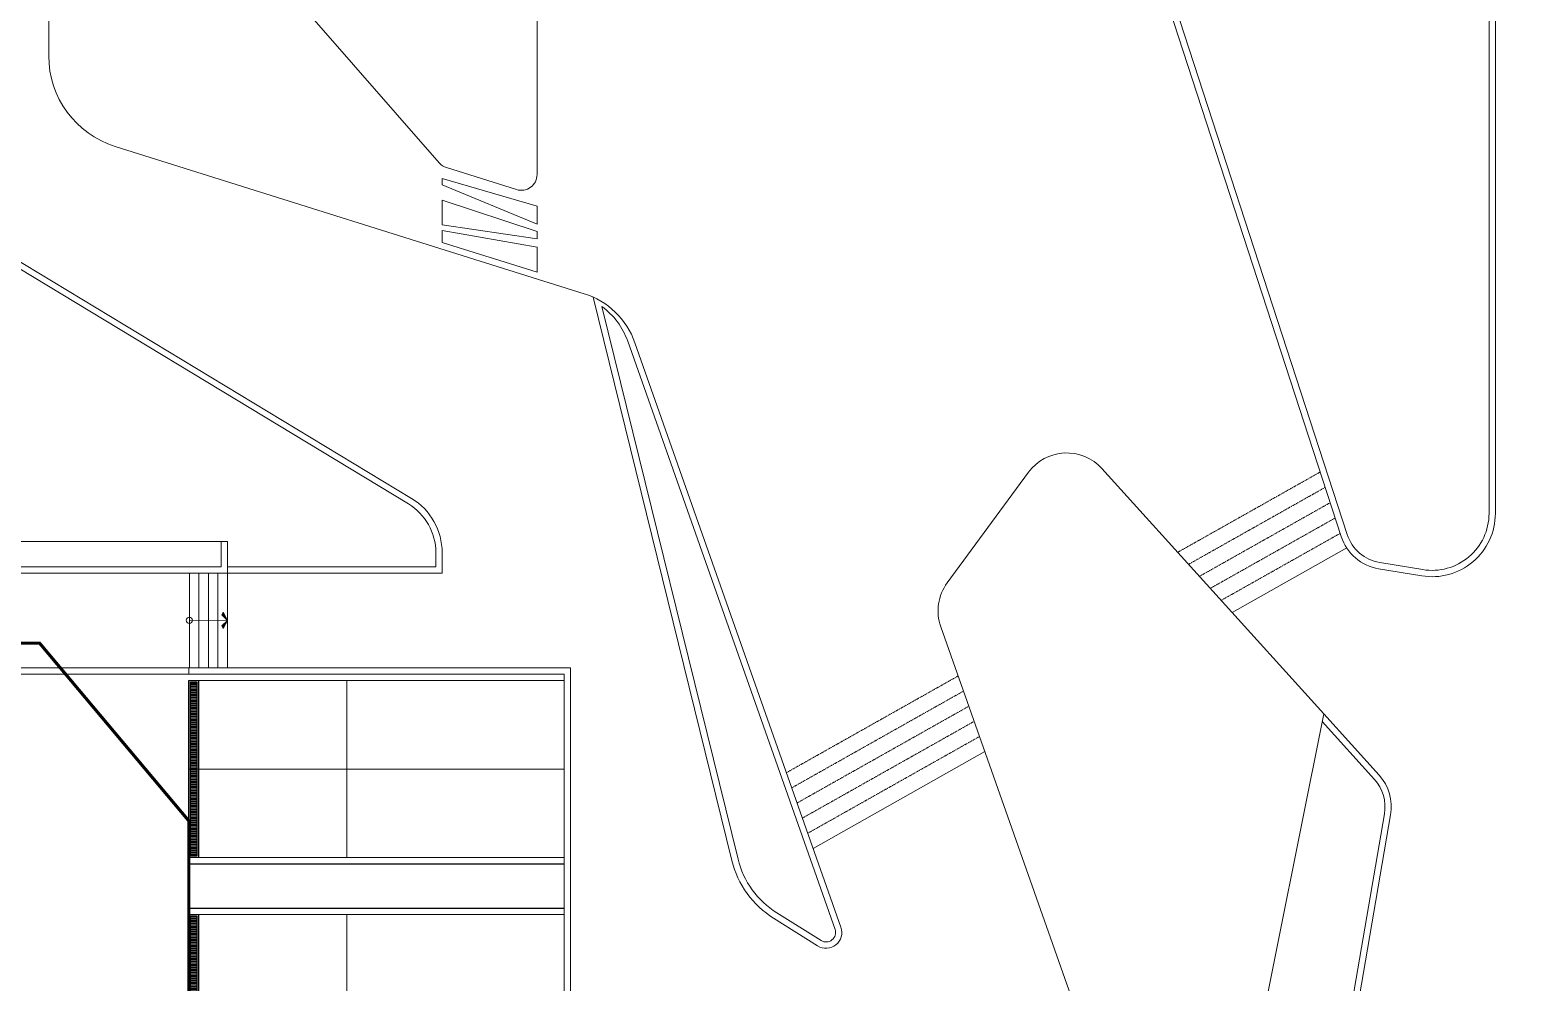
# Model space of a CAD drawing. Header units: millimetres. Extents: x 379264 to 1158416, y -283062 to 356890.
# Drawn here: x 1052620 to 1053559, y -4767 to -4164 of the extents above; entities that cross this region are included whole.
import ezdxf

# ---------------------------------------------------------------- set-up
doc = ezdxf.new("R2010")
doc.units = ezdxf.units.MM
for name, pattern in [('keyplan TANG 1$0$Can Ho Tang 3$0$Unit OTEL Type3c$0$Hidden10.5', [1.5, 1, -0.5]), ('keyplan TANG 1$0$Hidden10.5', [1.5, 1, -0.5]), ('keyplan TANG 1$0$Hidden21', [3, 2, -1]), ('keyplan TANG 1$0$Ranh dat$0$HTT Divide', [18, 10, -2, 1, -2, 1, -2])]:
    doc.linetypes.add(name, pattern=pattern)
for name, color, linetype in [('CHI TIET THANG SAN VUON$0$DnW', 20, 'Continuous'), ('keyplan TANG 1$0$Curtain Line', 250, 'Continuous'), ('keyplan TANG 1$0$Door', 250, 'Continuous'), ('keyplan TANG 1$0$Glass', 250, 'Continuous'), ('keyplan TANG 1$0$Ramp Line', 250, 'Continuous'), ('keyplan TANG 1$0$Stair handrail', 250, 'Continuous'), ('keyplan TANG 1$0$Staircase', 250, 'Continuous'), ('keyplan TANG 1$0$Staircase Break', 250, 'Continuous'), ('keyplan TANG 1$0$Staircase Direction', 250, 'Continuous'), ('keyplan TANG 1$0$Staircase Hidden', 250, 'keyplan TANG 1$0$Hidden21'), ('keyplan TANG 1$0$Trench Hatch', 250, 'Continuous'), ('keyplan TANG 1$0$Trench Line', 250, 'Continuous')]:
    doc.layers.add(name, color=color, linetype=linetype)
for name, color, linetype, lineweight in [('keyplan TANG 1$0$Cau thang', 250, 'Continuous', 15), ('keyplan TANG 1$0$Hatch vat lieu', 250, 'Continuous', 5), ('keyplan TANG 1$0$Net cat Tuong', 250, 'Continuous', 40), ('keyplan TANG 1$0$Net Thay khac', 250, 'Continuous', 15), ('keyplan TANG 1$0$Net thay Tuong', 250, 'Continuous', 20), ('keyplan TANG 1$0$Ramp doc', 250, 'Continuous', 5), ('keyplan TANG 1$0$Ranh dat$0$Ranh dat', 250, 'keyplan TANG 1$0$Ranh dat$0$HTT Divide', 40)]:
    doc.layers.add(name, color=color, linetype=linetype, lineweight=lineweight)

# ---------------------------------------------------------------- blocks, each defined once
blk = doc.blocks.new('*U1373')
at = {"layer": 'keyplan TANG 1$0$Trench Hatch'}
h = blk.add_hatch(dxfattribs=at)
h.set_pattern_fill('LINE10', color=256, scale=50, angle=90, style=0, pattern_type=2)
h.set_pattern_definition([(90, (0, 100), (-50, 3.061616997868383e-15), [])])
h.paths.add_polyline_path([(50, 50), (5550, 50), (5550, 250), (50, 250)])
at = {"layer": 'keyplan TANG 1$0$Trench Line'}
for points in [[(0, 0), (5600, 0), (5600, 300), (0, 300)], [(50, 50), (5550, 50), (5550, 250), (50, 250)]]:
    blk.add_lwpolyline(points, close=True, dxfattribs=at)
blk = doc.blocks.new('keyplan TANG 1$0$Door 1000-1')
at = {"color": 0, "linetype": 'ByBlock'}
blk.add_lwpolyline([(30, 100), (75, 100), (75, 1040.000000000015), (30, 1040.000000000015)], close=True, dxfattribs=at)
for points in [[(50, 55), (30, 55), (30, 100), (0, 100), (0, 0), (50, 0), (50, 55)], [(950.0000000000146, 55), (970.0000000000146, 55), (970.0000000000146, 100), (1000.000000000015, 100), (1000.000000000015, 0), (950.0000000000146, 0), (950.0000000000146, 55)]]:
    blk.add_lwpolyline(points, dxfattribs=at)
at = {"color": 0, "linetype": 'keyplan TANG 1$0$Hidden10.5'}
blk.add_arc((30, 100), 940.0000000000146, 0, 90, dxfattribs=at)
blk = doc.blocks.new('*U1442')
at = {"layer": 'keyplan TANG 1$0$Door'}
blk.add_blockref('keyplan TANG 1$0$Door 1000-1', (0, 0), dxfattribs=at)
blk = doc.blocks.new('keyplan TANG 1$0$Arrow 60')
at = {"linetype": 'ByBlock', "lineweight": -2}
h = blk.add_hatch(color=0, dxfattribs=at)
h.paths.add_polyline_path([(1.875, 0.9375000000000001), (1.651393202249892, 1.384713595499924), (0, 0.5590169943748364), (-1.651393202250176, 1.384713595499924), (-1.875, 0.9375000000001494), (0, 0)], flags=17)
h.paths.add_polyline_path([(1.651393202249892, 1.384713595499925), (1.875, 0.9375), (0, 0), (-1.875, 0.9375000000001492), (-1.651393202250176, 1.384713595499925), (0, 0.5590169943748364)])
blk.add_hatch(color=0, dxfattribs=at).paths.add_polyline_path([(1.651393202249892, 1.384713595499925), (1.875, 0.9375), (0, 0), (-1.875, 0.9375000000001492), (-1.651393202250176, 1.384713595499925), (0, 0.5590169943748364)])
at = {"color": 0, "linetype": 'ByBlock', "lineweight": -2}
blk.add_lwpolyline([(1.651393202249892, 1.384713595499925), (1.875, 0.9375), (0, 0), (-1.875, 0.9375000000001492), (-1.651393202250176, 1.384713595499925), (0, 0.5590169943748364)], close=True, dxfattribs=at)
blk = doc.blocks.new('keyplan TANG 1$0$A$C2EDF4948')
at = {"layer": 'keyplan TANG 1$0$Staircase'}
h = blk.add_hatch(dxfattribs=at)
h.set_pattern_fill('_USER', color=256, scale=250, angle=90, pattern_type=0)
h.set_pattern_definition([(134.5054804266072, (1851.83566381663, 1539.709282370197), (178.2958507192164, 175.2443711401622), [])])
h.paths.add_polyline_path([(2565.019066693494, 2240.686766930856), (1138.652260939765, 838.7317978095525), (1909.727493956481, 54.23005464499875), (3336.09429971021, 1456.185023766302)])
h.paths.add_polyline_path([(3371.143173938239, 1420.525853622457), (1944.77636818451, 18.57088450115407), (1979.825242412539, -17.08828564269061), (3406.192048166267, 1384.866683478613)])
h.paths.add_polyline_path([(3511.338670850382, 1277.889173047079), (2084.971865096653, -124.0657960742101), (2120.020739324682, -159.7249662180548), (3546.387545078411, 1242.230002903234)])
h.paths.add_polyline_path([(3581.436419306439, 1206.570832759404), (2155.069613552711, -195.3841363618994), (2926.144846569397, -979.8858795264532), (4352.511652323155, 422.0690895948501)])
at = {"layer": 'keyplan TANG 1$0$Curtain Line'}
for p, q in [((3244.984483089735, 3189.447554750979), (3262.814068161656, 3206.971991864996)), ((3385.179980001878, 3046.8108741756), (3244.984483089735, 3189.447554750979)), ((3280.6436532335774, 3224.4964289790128), (3262.814068161656, 3206.971991864996)), ((3420.8391501457204, 3081.8597484036336), (3280.6436532335774, 3224.4964289790128)), ((3385.179980001878, 3046.8108741756), (3403.0095650737994, 3064.3353112896166)), ((3420.8391501457204, 3081.8597484036336), (3403.0095650737994, 3064.3353112896166)), ((3420.839150145708, 3081.859748403629), (3563.475830721087, 3222.055245315743)), ((3420.839150145708, 3081.859748403629), (3438.363587259724, 3064.0301633317067)), ((3455.88802437374, 3046.200578259785), (3438.363587259724, 3064.0301633317067)), ((3455.88802437374, 3046.200578259785), (3598.5247049491186, 3186.3960751718987)), ((3563.475830721087, 3222.055245315743), (3581.000267835103, 3204.225660243821)), ((3598.5247049491186, 3186.3960751718987), (3581.000267835103, 3204.225660243821)), ((2139.550208630622, 2102.932453682006), (2157.379793702543, 2120.456890796023)), ((2279.745705542766, 1960.295773106627), (2139.550208630622, 2102.932453682006)), ((2175.2093787744643, 2137.9813279100395), (2157.379793702543, 2120.456890796023)), ((2315.404875686608, 1995.3446473346603), (2175.2093787744643, 2137.9813279100395)), ((2279.745705542766, 1960.295773106627), (2297.575290614687, 1977.8202102206437)), ((2315.404875686608, 1995.3446473346603), (2297.575290614687, 1977.8202102206437)), ((4297.061005846539, 2190.380494807585), (4439.697686421918, 2330.575991719699)), ((4297.061005846539, 2190.380494807585), (4314.585442960555, 2172.5509097356626)), ((4332.10988007457, 2154.7213246637407), (4314.585442960555, 2172.5509097356626)), ((4332.10988007457, 2154.7213246637407), (4474.746560649949, 2294.9168215758546)), ((4439.697686421918, 2330.575991719699), (4457.222123535934, 2312.746406647777)), ((4474.746560649949, 2294.9168215758546), (4457.222123535934, 2312.746406647777)), ((5173.28286154737, 1298.901241211483), (5315.919542122749, 1439.096738123597)), ((5315.919542122749, 1439.096738123597), (5333.443979236765, 1421.267153051675)), ((5350.96841635078, 1403.437567979753), (5333.443979236765, 1421.267153051675)), ((998.4567640276509, 981.3684783849749), (1016.286349099572, 998.8929154989917)), ((1138.652260939794, 838.7317978095962), (998.4567640276509, 981.3684783849749)), ((1034.115934171493, 1016.4173526130083), (1016.286349099572, 998.8929154989917)), ((1174.311431083636, 873.7806720376296), (1034.115934171493, 1016.4173526130083)), ((5172.672565631539, 1228.193196839595), (5190.50215070346, 1245.7176339536118)), ((5312.868062543683, 1085.556516264216), (5172.672565631539, 1228.193196839595)), ((5173.28286154737, 1298.901241211483), (5190.807298661386, 1281.0716561395611)), ((5208.331735775381, 1263.2420710676283), (5190.50215070346, 1245.7176339536118)), ((5208.331735775401, 1263.242071067639), (5190.807298661386, 1281.0716561395611)), ((5208.331735775401, 1263.242071067639), (5350.96841635078, 1403.437567979753)), ((5348.527232687525, 1120.6053904922496), (5208.331735775381, 1263.2420710676283)), ((5312.868062543683, 1085.556516264216), (5330.697647615603, 1103.0809533782328)), ((5348.527232687525, 1120.6053904922496), (5330.697647615603, 1103.0809533782328)), ((1138.652260939794, 838.7317978095962), (1156.4818460117149, 856.256234923613)), ((1174.311431083636, 873.7806720376296), (1156.4818460117149, 856.256234923613)), ((142.6366805753787, 140.1954969121725), (160.46626564729985, 157.71993402618924)), ((282.8321774875221, -2.441183663206175), (142.6366805753787, 140.1954969121725)), ((178.29585071922097, 175.24437114020597), (160.46626564729985, 157.71993402618924)), ((318.49134763136436, 32.607690564827294), (178.29585071922097, 175.24437114020597)), ((282.8321774875221, -2.441183663206175), (300.6617625594432, 15.08325345081056)), ((318.49134763136436, 32.607690564827294), (300.6617625594432, 15.08325345081056)), ((4067.238291172427, 141.6780957706214), (4085.067876244348, 159.20253288463815)), ((4207.433788084571, -0.9585848047572654), (4067.238291172427, 141.6780957706214)), ((4102.897461316269, 176.72696999865488), (4085.067876244348, 159.20253288463815)), ((4243.0929582284125, 34.090289423276204), (4102.897461316269, 176.72696999865488)), ((4207.433788084571, -0.9585848047572654), (4225.263373156491, 16.56585230925947)), ((4243.0929582284125, 34.090289423276204), (4225.263373156491, 16.56585230925947)), ((140.1954969121143, -142.6366805753496), (282.832177487493, -2.441183663235279)), ((140.1954969121143, -142.6366805753496), (157.7199340261301, -160.46626564727165)), ((175.24437114014592, -178.29585071919368), (157.7199340261301, -160.46626564727165)), ((175.24437114014592, -178.29585071919368), (317.8810517155247, -38.10035380707936)), ((282.832177487493, -2.441183663235279), (300.35661460150885, -20.27076873515732)), ((317.8810517155247, -38.10035380707936), (300.35661460150885, -20.27076873515732)), ((1120.480692864425, -1139.991299286543), (1263.117373439803, -999.7958023744286)), ((1120.480692864425, -1139.991299286543), (1138.005129978441, -1157.8208843584648)), ((1155.5295670924565, -1175.650469430387), (1138.005129978441, -1157.8208843584648)), ((1155.5295670924565, -1175.650469430387), (1298.1662476678346, -1035.4549725182726)), ((1263.117373439803, -999.7958023744286), (1280.6418105538187, -1017.6253874463506)), ((1298.1662476678346, -1035.4549725182726), (1280.6418105538187, -1017.6253874463506)), ((2926.144846569456, -979.8858795264096), (2943.974431641377, -962.3614424123928)), ((3066.34034348157, -1122.522560101788), (2926.144846569456, -979.8858795264096)), ((2961.8040167132986, -944.8370052983761), (2943.974431641377, -962.3614424123928)), ((3101.9995136254124, -1087.4736858737547), (2961.8040167132986, -944.8370052983761)), ((3066.34034348157, -1122.522560101788), (3084.1699285534914, -1104.9981229877712)), ((3101.9995136254124, -1087.4736858737547), (3084.1699285534914, -1104.9981229877712)), ((1856.5070516532, -1888.833872307296), (1999.143732228578, -1748.638375395152)), ((1891.5559258812316, -1924.49304245114), (2034.1926064566096, -1784.297545538996)), ((1892.639208313747, -1925.595187767496), (2035.275888889126, -1785.399690855382)), ((1927.6880825417786, -1961.25435791134), (2070.3247631171575, -1821.058860999226)), ((1999.143732228578, -1748.638375395152), (2016.668169342594, -1766.4679604670741)), ((2034.1926064566096, -1784.297545538996), (2016.668169342594, -1766.4679604670741)), ((2035.275888889126, -1785.399690855382), (2052.800326003142, -1803.2292759273041)), ((2070.3247631171575, -1821.058860999226), (2052.800326003142, -1803.2292759273041)), ((2070.324763117183, -1821.058860999212), (2088.154348189104, -1803.534423885195)), ((2210.520260029327, -1963.695541574591), (2070.324763117183, -1821.058860999212)), ((2105.9839332610254, -1786.0099867711783), (2088.154348189104, -1803.534423885195)), ((2246.1794301731693, -1928.6466673465575), (2105.9839332610254, -1786.0099867711783)), ((1856.5070516532, -1888.833872307296), (1874.0314887672157, -1906.663457379218)), ((1891.5559258812316, -1924.49304245114), (1874.0314887672157, -1906.663457379218)), ((1892.639208313747, -1925.595187767496), (1910.1636454277627, -1943.424772839418)), ((1927.6880825417786, -1961.25435791134), (1910.1636454277627, -1943.424772839418)), ((2210.520260029327, -1963.695541574591), (2228.3498451012483, -1946.1711044605743)), ((2246.1794301731693, -1928.6466673465575), (2228.3498451012483, -1946.1711044605743))]:
    blk.add_line(p, q, dxfattribs=at)
for points in [[(1155.529567092512, -1175.650469430402), (0, 0), (3423.280333808973, 3364.691925891151), (5491.163913262862, 1260.800887404359), (2067.883579453919, -2103.891038486763), (1856.50705165317, -1888.833872307296)], [(1298.16624766789, -1035.454972518288), (282.832177487493, -2.441183663235279), (3420.839150145708, 3081.859748403629), (5208.331735775399, 1263.242071067623), (2070.324763117154, -1821.058860999241), (1999.143732228549, -1748.638375395152)]]:
    blk.add_lwpolyline(points, dxfattribs=at)
at = {"layer": 'keyplan TANG 1$0$Door'}
blk.add_line((1856.50705165317, -1888.833872307296), (1155.529567092512, -1175.650469430402), dxfattribs=at)
at = {"layer": 'keyplan TANG 1$0$Glass'}
blk.add_lwpolyline([(1226.847907380201, -1105.552720974345), (141.4160887437465, -1.220591831603087), (3422.05974197734, 3223.275837147376), (5349.747824519145, 1262.02147923602), (2069.104171285551, -1962.474949742988), (1927.825391940889, -1818.736123851239)], dxfattribs=at)
at = {"layer": 'keyplan TANG 1$0$Net cat Tuong'}
for p, q in [((1155.529567092512, -1175.650469430402), (1298.16624766789, -1035.454972518288)), ((1999.143732228549, -1748.638375395152), (1856.50705165317, -1888.833872307296))]:
    blk.add_line(p, q, dxfattribs=at)
at = {"layer": 'keyplan TANG 1$0$Net Thay khac'}
for points in [[(3406.192048166035, 1525.083070450666), (3406.192048166035, 3067.463327145917)], [(3530.083699796, 1401.47567671891), (4314.585442960437, 2172.550909735524)], [(3406.192048166035, 1384.866683478729), (3406.192048166035, 1454.974876964523)], [(3458.76535950831, 1331.377928262853), (3494.424529652169, 1366.426802490882)], [(3511.338670850382, 1277.889173047108), (3581.446864336496, 1277.889173047108)], [(3651.555057822639, 1277.889173047108), (5193.935314517672, 1277.889173047108)]]:
    blk.add_lwpolyline(points, dxfattribs=at)
at = {"layer": 'keyplan TANG 1$0$Stair handrail'}
for points in [[(1264.200655872439, -1000.897947690828), (3582.046715222241, 1277.278877131277), (3406.802344082098, 1455.574727850486), (1909.117198040243, -16.47798972729652), (2049.312694952765, -159.1146703024278)], [(2013.653524808993, -194.1635445305437), (1838.409153668268, -15.86769381158228), (3407.4126399979, 1526.282772222359), (3652.7547595941, 1276.668581215461), (1299.249530100467, -1036.557117834687)]]:
    blk.add_lwpolyline(points, dxfattribs=at)
at = {"layer": 'keyplan TANG 1$0$Staircase'}
for p, q in [((3420.839150145737, 3081.859748403629), (282.8321774875221, -2.441183663220727)), ((5208.331735775399, 1263.242071067623), (3420.839150145737, 3081.859748403629)), ((2979.502598271763, 1105.696281485973), (2208.427365255047, 1890.198024650526)), ((3157.798448990972, 1280.940652626145), (2386.723215974256, 2065.442395790684)), ((3336.09429971021, 1456.185023766302), (2565.019066693494, 2240.686766930856)), ((2622.910896833346, 755.2075392056431), (1851.83566381663, 1539.709282370197)), ((2801.206747552555, 930.4519103458006), (2030.131514535839, 1714.953653510354)), ((3546.387545078411, 1242.230002903234), (3371.143173938239, 1420.525853622457)), ((3371.143173938239, 1420.525853622457), (3406.192048166267, 1384.866683478613)), ((3511.338670850382, 1277.889173047079), (1229.151781644381, -965.2387775469979)), ((2088.02334467569, 229.4744257851562), (1316.948111658974, 1013.97616894971)), ((2266.319195394899, 404.7187969253137), (1495.243962378183, 1189.220540089867)), ((2444.615046114137, 579.9631680654857), (1673.539813097392, 1364.464911230039)), ((3406.192048166267, 1384.866683478613), (1979.825242412539, -17.08828564269061)), ((5208.331735775399, 1263.242071067623), (2070.324763117183, -1821.058860999226)), ((3049.600346727821, 1034.377941198283), (3014.551472499792, 1070.037111342128)), ((3227.896197447029, 1209.622312338455), (3192.847323219001, 1245.281482482285)), ((3368.091694359173, 1066.985631763077), (3333.042820131144, 1102.644801906921)), ((4174.215801603917, 246.8247184546781), (3403.140568587201, 1031.326461619232)), ((3511.338670850382, 1277.889173047079), (3546.387545078411, 1242.230002903234)), ((4352.511652323155, 422.0690895948501), (3581.436419306439, 1206.570832759404)), ((1909.727493955957, 54.23005464448943), (1138.652260937408, 838.7317978072388)), ((2514.712794570194, 508.6448277777963), (2479.663920342166, 544.303997921641)), ((2693.008645289403, 683.8891989179538), (2657.959771061374, 719.5483690617984)), ((2833.204142201517, 541.2525183425896), (2798.155267973489, 576.9116884864343)), ((2871.304496008612, 859.1335700581112), (2836.255621780583, 894.7927402019559)), ((3639.328249446291, -278.9083949658088), (2868.253016429546, 505.5933481987449)), ((3011.499992920726, 716.4968894827471), (2976.451118692727, 752.1560596265772)), ((3817.6241001655, -103.6640238256514), (3046.548867148784, 680.8377193389024)), ((3189.795843639964, 891.7412606229191), (3154.746969411935, 927.4004307667492)), ((3995.919950884709, 71.58034731452062), (3224.844717867993, 856.0820904790744)), ((2084.971865096537, -124.0657960743119), (1944.776368184073, 18.57088450073206)), ((2158.121093131747, 158.1560854974668), (2123.072218903719, 193.8152556413115)), ((2298.316590043891, 15.51940492210269), (2263.267715815862, 51.17857506593282)), ((2336.416943850985, 333.4004566376243), (2301.368069622928, 369.059626781469)), ((2476.6124407631, 190.7637760622601), (2441.563566535071, 226.4229462060903)), ((3282.736548007844, -629.3971372461383), (2511.661314991128, 155.1046059184155)), ((2654.908291482308, 366.0081472024322), (2619.85941725428, 401.6673173462623)), ((3461.032398727053, -454.1527661059663), (2689.957165710337, 330.3489770585875)), ((2747.848995850189, -1155.130250666625), (1976.773762833502, -370.6285075020714)), ((2926.144846569397, -979.8858795264532), (2155.069613552711, -195.3841363618994)), ((3104.440697288635, -804.6415083862958), (2333.365464271919, -20.13976522174198)), ((2569.55314513098, -1330.374621806783), (1798.477912114293, -545.8728786422289))]:
    blk.add_line(p, q, dxfattribs=at)
blk.add_lwpolyline([(1656.668807102571, -545.0385767239495), (1095.886819454026, 25.50814557755075), (3378.466724927974, 2269.022386084966)], dxfattribs=at)
at = {"layer": 'keyplan TANG 1$0$Staircase Break'}
for p, q in [((3049.600346727821, 1034.377941198283), (2030.131514535839, 1714.953653510369)), ((3122.449955208052, 1105.980750654737), (2102.98112301607, 1786.556462966808))]:
    blk.add_line(p, q, dxfattribs=at)
at = {"layer": 'keyplan TANG 1$0$Staircase Direction'}
for q in [(3378.466724927974, 2269.022386084966), (2184.015528622636, -938.1237502245203)]:
    blk.add_line((4394.884077540919, 1234.906451913514), q, dxfattribs=at)
at = {"layer": 'keyplan TANG 1$0$Staircase Hidden'}
blk.add_line((1229.151781644381, -965.2387775469979), (1124.005158960295, -858.2612671154639), dxfattribs=at)
at = {"layer": 'keyplan TANG 1$0$Door', "rotation": 134.5054804266071}
blk.add_blockref('*U1442', (1927.825391940831, -1818.736123851151), dxfattribs=at)
at = {"layer": 'keyplan TANG 1$0$Staircase Direction'}
for p, xscale, yscale, zscale, rotation in [((2497.388062623853, 1403.023118700658), -100, 100, 100, 134.5054804266071), ((2184.015528622636, -938.1237502245058), 99.99999999999999, 99.99999999999999, 99.99999999999999, 314.5054804266072)]:
    blk.add_blockref('keyplan TANG 1$0$Arrow 60', p, dxfattribs=dict(at, xscale=xscale, yscale=yscale, zscale=zscale, rotation=rotation))
blk = doc.blocks.new('keyplan TANG 1$0$A$Cfd327bcb')
at = {"layer": 'keyplan TANG 1$0$Staircase'}
h = blk.add_hatch(dxfattribs=at)
h.set_pattern_fill('_USER', color=256, scale=250, angle=90, pattern_type=0)
h.set_pattern_definition([(270, (48099.99999999999, 55549.99999875572), (250, 1.06581410364015e-12), [])])
h.paths.add_polyline_path([(49099.99999999999, 56899.99999875573), (47100, 56899.99999875572), (47099.99999999999, 56949.99999875572), (49099.99999999999, 56949.99999875573)])
h.paths.add_polyline_path([(49099.99999999999, 56999.99999875572), (47099.99999999999, 56999.99999875572), (47099.99999999996, 58099.99999875569), (49099.99999999999, 58099.99999875572)])
at = {"layer": 'keyplan TANG 1$0$Door'}
blk.add_line((44349.99999999998, 57998.45461041381), (44349.99999999998, 56998.45461041381), dxfattribs=at)
at = {"layer": 'keyplan TANG 1$0$Net cat Tuong'}
for p, q in [((44549.99999999998, 57998.45461041381), (44349.99999999998, 57998.45461041381)), ((44349.99999999998, 56998.45461041381), (44549.99999999998, 56998.45461041381))]:
    blk.add_line(p, q, dxfattribs=at)
for points in [[(44349.99999999998, 56998.45461041381), (44349.99999999997, 56699.99999875566), (51248.45461010212, 56699.99999875572), (51248.45461010213, 58299.99999875572), (44349.99999999998, 58299.99999875566), (44349.99999999998, 57998.45461041381)], [(44549.99999999998, 56998.45461041381), (44549.99999999997, 56899.99999875566), (51048.45461010212, 56899.99999875572), (51048.45461010213, 58099.99999875572), (44549.99999999998, 58099.99999875566), (44549.99999999998, 57998.45461041381)]]:
    blk.add_lwpolyline(points, dxfattribs=at)
at = {"layer": 'keyplan TANG 1$0$Stair handrail'}
for points in [[(49950.00000000004, 56899.99999875571), (49950.00000000004, 56999.99999875571), (46250.00000000001, 56999.99999875571), (46249.99999999999, 56899.99999875583)], [(46299.99999999999, 56899.99999875583), (46300, 56949.9999987557), (49900.00000000005, 56949.99999875572), (49900.00000000005, 56899.99999875571)]]:
    blk.add_lwpolyline(points, dxfattribs=at)
at = {"layer": 'keyplan TANG 1$0$Staircase'}
for p, q in [((50299.99999999999, 58099.99999875573), (45899.99999999999, 58099.9999987557)), ((46349.99999999998, 58099.99999875571), (46350.00000000001, 56999.99999875572)), ((46599.99999999996, 58099.99999875571), (46599.99999999999, 56999.99999875572)), ((46849.99999999996, 58099.99999875571), (46849.99999999999, 56999.99999875572)), ((47099.99999999996, 58099.99999875569), (47099.99999999999, 56999.99999875572)), ((47349.99999999998, 58099.99999875572), (47349.99999999999, 56999.99999875571)), ((47599.99999999997, 58099.99999875572), (47599.99999999997, 56999.99999875571)), ((47849.99999999997, 58099.9999987557), (47849.99999999998, 56999.9999987557)), ((48099.99999999999, 58099.99999875572), (48099.99999999996, 56999.9999987557)), ((48349.99999999997, 58099.99999875572), (48349.99999999998, 56999.99999875572)), ((48599.99999999998, 58099.99999875571), (48599.99999999998, 56999.99999875571)), ((48849.99999999996, 58099.99999875571), (48849.99999999997, 56999.99999875571)), ((49099.99999999999, 58099.99999875572), (49099.99999999999, 56999.99999875572)), ((49350.00000000001, 58099.99999875572), (49350.00000000001, 56999.99999875572)), ((49600.00000000003, 58099.99999875572), (49600.00000000004, 56999.99999875572)), ((49850.00000000005, 58099.99999875572), (49850.00000000006, 56999.99999875572)), ((49099.99999999999, 56899.99999875573), (45899.99999999997, 56899.99999875569)), ((46350, 56949.99999875583), (46349.99999999999, 56899.99999875583)), ((46599.99999999999, 56949.99999875583), (46599.99999999998, 56899.99999875583)), ((46849.99999999999, 56949.99999875583), (46849.99999999998, 56899.99999875583)), ((47099.99999999999, 56949.99999875581), (47099.99999999998, 56899.99999875583)), ((47349.99999999999, 56949.99999875572), (47349.99999999998, 56899.99999875572)), ((47599.99999999998, 56949.99999875572), (47599.99999999997, 56899.99999875572)), ((47849.99999999998, 56949.9999987557), (47849.99999999997, 56899.99999875572)), ((48099.99999999997, 56949.9999987557), (48099.99999999997, 56899.9999987557)), ((48349.99999999996, 56949.9999987557), (48349.99999999998, 56899.99999875573)), ((48599.99999999999, 56949.99999875571), (48599.99999999998, 56899.99999875572)), ((48849.99999999998, 56949.99999875571), (48849.99999999998, 56899.99999875571)), ((49099.99999999999, 56949.99999875573), (49099.99999999999, 56899.9999987557)), ((49099.99999999999, 56899.99999875573), (49099.99999999999, 56949.99999875573)), ((49350, 56949.99999875574), (49350, 56899.99999875571)), ((49350.00000000001, 56899.99999875574), (49350, 56949.99999875574)), ((49600.00000000001, 56949.99999875573), (49600.00000000001, 56899.9999987557)), ((49600.00000000001, 56899.99999875573), (49600.00000000001, 56949.99999875573)), ((49850.00000000001, 56949.99999875573), (49850.00000000001, 56899.9999987557)), ((49850.00000000002, 56899.99999875573), (49850.00000000001, 56949.99999875573))]:
    blk.add_line(p, q, dxfattribs=at)
at = {"layer": 'keyplan TANG 1$0$Staircase Direction'}
for q in [(46349.99999999999, 57549.99999875572), (50448.45461010213, 56899.99999875571)]:
    blk.add_line((50448.45461010213, 57549.99999875572), q, dxfattribs=at)
at = {"layer": 'keyplan TANG 1$0$Cau thang'}
blk.add_blockref('keyplan TANG 1$0$A$C2EDF4948', (45217.16782251231, 111210.5713838613), dxfattribs=at)
at = {"layer": 'keyplan TANG 1$0$Cau thang', "xscale": -1, "rotation": 281.5305240343348}
blk.add_blockref('keyplan TANG 1$0$A$C2EDF4948', (79698.29914121919, 58084.12084336957), dxfattribs=at)
at = {"layer": 'keyplan TANG 1$0$Door', "xscale": -1.000000000000001, "rotation": 90}
blk.add_blockref('*U1442', (44449.99999999998, 57998.45461041377), dxfattribs=at)
at = {"layer": 'keyplan TANG 1$0$Staircase Direction', "xscale": -99.99999999999997, "yscale": 99.99999999999999, "zscale": 99.99999999999999, "rotation": 270}
blk.add_blockref('keyplan TANG 1$0$Arrow 60', (46349.99999999999, 57549.99999875572), dxfattribs=at)
blk = doc.blocks.new('keyplan TANG 1')
at = {"layer": 'keyplan TANG 1$0$Cau thang'}
for points in [[(32549.8901087041, 81453.70856257074), (32419.25036855158, 81708.85742873093), (32371.97068366641, 81630.00353582553)], [(32549.8901087041, 81453.70856251451), (32419.25070064608, 81198.55952631729), (32371.9709131273, 81277.41335768485)]]:
    blk.add_hatch(color=256, dxfattribs=at).paths.add_polyline_path(points)
for points in [[(31349.99999999994, 82949.99999999994), (31350.00000000006, 79949.99999999988)], [(31649.99999919493, 82949.97802238667), (31649.99999919505, 79949.99999999988)], [(31949.99999838992, 82949.9560447734), (31949.99999839003, 79949.99999999988)], [(32249.99999758491, 82949.93406716012), (32249.99999758502, 79949.99999999988)], [(32549.99999677989, 82949.91208954685), (32549.99999678001, 79949.99999999988)], [(32549.99999677989, 82949.67033580074), (32549.99999678001, 79949.99999999988)], [(32549.8901087041, 81453.70856257074), (32419.25036855158, 81708.85742873093), (32371.97068366641, 81630.00353582553), (32549.8901087041, 81453.70856257074)], [(32549.8901087041, 81453.70856251451), (31349.89011193358, 81454.03822672309)], [(32549.8901087041, 81453.70856251451), (32419.25070064608, 81198.55952631729), (32371.9709131273, 81277.41335768485), (32549.8901087041, 81453.70856251451)]]:
    blk.add_lwpolyline(points, dxfattribs=at)
blk.add_circle((31349.99999999988, 81454.03822672309), 100.0000000000145, dxfattribs=at)
at = {"layer": 'keyplan TANG 1$0$Hatch vat lieu'}
for points in [[(23200.00000000175, 125850.0000054775), (23200.00000000169, 94245.9775425606), (38274.01893333992, 85137.37794726598, -0.2626313762872258), (39143.10746881831, 83596.66052586085, -0.2626313762872258)], [(67172.98676581046, 78251.09111452196), (68825.99177954992, 76421.8133506155, -0.2301635320114392), (69142.70022348297, 75330.19122716691), (66837.92360160424, 61909.4413810866, -0.5537451394130931), (64799.07868626685, 61073.04401525023), (61966.05479943642, 63104.70212766045, -0.1536645100158588), (61497.5447531598, 63729.09804081771), (60591.66169780074, 66299.99986345373)]]:
    blk.add_lwpolyline(points, format="xyb", dxfattribs=at)
for points in [[(68992.20638346206, 83285.03304994857), (70354.97135458858, 83058.60717870627, 0.4633024402719611), (72450.00000000099, 84834.26426789496), (72450.00000000105, 104153.2883844772, 0.3046999517355401), (71330.58155158942, 105819.6643179441), (64170.16157063737, 108744.124304907, 0.3210928875494166), (63264.00735144626, 108528.4682719542), (61216.2937385671, 106173.6962566201, 0.263438212756931), (61059.22591283353, 105401.2077550995), (67969.07792496058, 84165.2109200136, 0.2798745618264004)], [(44396.69078707718, 91380.30162628897, -0.1515316585031727), (45210.057054909, 90286.84101372171), (51767.37828661263, 71677.12201477127, -0.7101796795247807), (51324.93924795574, 71323.33005935705), (49929.69614560163, 72199.10617380933, -0.1946278098924118), (48699.43980938551, 73901.34489937447)]]:
    blk.add_lwpolyline(points, format="xyb", close=True, dxfattribs=at)
blk.add_lwpolyline([(32550, 83142.57591737289), (39143.07420316705, 83142.57591737289), (39143.10746881837, 83596.66052595578)], dxfattribs=at)
at = {"layer": 'keyplan TANG 1$0$Net Thay khac'}
for points in [[(62750.00000001115, 146099.9999999999), (62750.00000001115, 153400.0000025127, 0.4142135623737831), (59250.00000002266, 156900.0000025094), (1301.665388513698, 156900.0000025232, 0.414213562373095), (-5198.3346114863, 150400.0000025232), (-5198.334611486411, 82749.99999999988, 0.414213562373095), (-2198.334611486411, 79749.9999999999), (31332.59717774558, 79749.9999999999)], [(76849.99999999699, 145899.9999999999), (62549.9999999936, 145899.9999999999), (62550.00000001115, 153400.0000025131, 0.4142135623737835), (59250.00000002266, 156700.0000025094), (1301.665388513647, 156700.0000025232, 0.4142135623730949), (-4998.334611486301, 150400.0000025232), (-4998.334611486411, 82749.99999999988, 0.4142135623730965), (-2198.334611486411, 79949.99999999988), (31332.59717774558, 79949.9999999999)], [(23400.00000000175, 125850.0000054775), (23400.00000000169, 94358.80328432308), (38377.45353997167, 85308.55412011413, -0.262631376287226), (39343.10746828164, 83596.64587410592)], [(63158.20592837804, 108711.5894751342), (62298.88413003844, 113809.2756865358), (49071.97862617078, 104818.1043738761, -0.3495932352257886), (46586.9339886849, 105006.3566907223), (30477.03834166669, 119961.2391225682, 0.3334625448537781), (29283.21457943856, 120086.4507862388), (27873.04425692908, 119242.6227202207, 0.2637644092059549), (26900.00000000215, 117526.4170502122), (26900.00000000169, 99309.44150566455, 0.3276228894507646), (29000.87533019885, 96447.34876989375), (43832.13923452771, 91788.11635049462, -0.2361573345572308), (45440.77425168199, 90233.87076099671), (51956.01073264296, 71743.5885499948, -0.7101796795247883), (51218.61233487853, 71153.93529097427), (49823.36923252587, 72029.71140542562, -0.1946278098924115), (48505.23744372278, 73853.53861138836), (44117.17927425198, 91679.04469173535)], [(67221.85271674191, 78495.31922846806), (60208.91979805537, 86256.09559713799, 0.4747797497003866), (57887.22796740715, 86138.60524978145), (55316.58683750319, 82640.14434393571, 0.2480240922332413), (55110.60960928869, 81253.45364191412), (60379.60910111462, 66299.99986345373), (63552.16828258353, 66299.99986345373, 0.3574881999877796), (65023.01574816409, 67505.70794546214), (67221.85271674191, 78495.31922846806)], [(67221.85271674191, 78495.31922846806), (68974.38187470118, 76555.90428864263, -0.2301635320114462), (69339.81469462399, 75296.34030004806), (67035.03807274526, 61875.59045396774, -0.5537451394131186), (64682.52470889437, 60910.5165703104), (61849.50082206394, 62942.17468272062, -0.1536645100158591), (61308.91230712942, 63662.63150559441), (60379.60910111462, 66299.99986345373)]]:
    blk.add_lwpolyline(points, format="xyb", dxfattribs=at)
for points in [[(38382.84878502169, 111156.199202206), (35743.50094230834, 113574.6017524459, 0.6525053526122765), (34905.7145057848, 113205.9551421253), (34905.71450578264, 101275.2255770735, 0.1814367724435022), (35152.55012145598, 100617.3932198715), (39251.47074301256, 95924.4634900706, 0.1379839586727153), (39478.19882353098, 95776.36421271326), (41694.12958152225, 95080.23093011772, 0.5064288696461526), (42343.98369182536, 95557.20975672064), (42344.36069174699, 100703.3543749264, 0.1895780799875592), (42210.42810732109, 101043.9708748514), (38812.92752003344, 104695.7259030096, -0.1895591071489607), (38545.06234849815, 105376.8856441489), (38545.06234849815, 110787.5525918857, 0.2102835230387637)], [(67778.89258611284, 84103.3276679386, 0.2798745618390583), (68959.42542286083, 83087.7378178165), (70322.19039401453, 82861.31194656965, 0.463302440267753), (72650.00000000099, 84834.26426789496), (72650.00000000105, 104153.2883844772, 0.304699951743117), (71406.20172393683, 106004.8171994613), (64245.78174303588, 108929.2771864033, 0.321092887539552), (63113.08896905248, 108659.7071452183), (61065.37535616802, 106304.9351298784, 0.2634382127502101), (60869.0405739909, 105339.3245030089)]]:
    blk.add_lwpolyline(points, format="xyb", close=True, dxfattribs=at)
for points in [[(42343.91016421461, 94553.53921014309), (39343.97416195524, 95427.23448900861), (39343.95963990322, 95229.00479325216), (42343.86856955249, 93985.76151411148), (42343.91016421461, 94553.53921014309)], [(39343.10746828164, 83596.64587410592), (39343.10746828164, 82949.99999999988), (31349.99999999994, 82949.99999999988)], [(64322.06192418159, 81704.33721251629), (67948.93292645115, 83747.94889896066)], [(56503.95975755429, 77299.11713616486), (51076.11994895333, 74240.7241417456)]]:
    blk.add_lwpolyline(points, dxfattribs=at)
for points in [[(42343.88455032388, 93523.90936871368), (42343.90126259794, 93752.03615106927), (39343.97418670333, 94747.57857856463), (39343.91661634017, 93961.728508642), (42343.88455032388, 93523.90936871368)], [(42343.80730823166, 92469.53520485462), (42343.86548295536, 93263.63494815544), (39343.90365017275, 93784.73703309527), (39343.87564334925, 93402.43678361276), (42343.80730823166, 92469.53520485462)]]:
    blk.add_lwpolyline(points, close=True, dxfattribs=at)
at = {"layer": 'keyplan TANG 1$0$Net Thay khac', "color": 251, "linetype": 'keyplan TANG 1$0$Can Ho Tang 3$0$Unit OTEL Type3c$0$Hidden10.5'}
for points in [[(62603.87263783434, 83605.75035377924), (67113.91525455896, 86146.99755891348)], [(62947.51049510372, 83225.4677255266), (67271.72351086518, 85662.00661763345)], [(63291.14835237322, 82845.18509727396), (67429.53176717128, 85177.01567635342)], [(63634.78620964271, 82464.90246902156), (67587.3400234775, 84692.02473507338)], [(63978.42406691209, 82084.61984076892), (67745.14827978372, 84207.03379379335)], [(55660.33897032653, 79693.31824928505), (50232.49916172336, 76634.92525486456)], [(55829.06312777213, 79214.47802666115), (50401.22331916937, 76156.08503224066)], [(55997.78728521761, 78735.63780403702), (50569.94747661543, 75677.24480961682)], [(56166.51144266321, 78256.79758141289), (50738.67163406132, 75198.40458699316)], [(56335.2356001088, 77777.95735878899), (50907.39579150738, 74719.56436436932)]]:
    blk.add_lwpolyline(points, dxfattribs=at)
at = {"layer": 'keyplan TANG 1$0$Net thay Tuong'}
for points in [[(32549.99999677989, 83949.99999999988), (32549.99999677989, 82949.99999999988), (-3198.334611486651, 82949.99999999988)], [(32349.9999967799, 83949.99999999988), (32349.9999967799, 83149.99999999988), (-3198.334611486636, 83149.99999999988)], [(32549.99999677989, 83949.99999999988), (-3198.334611486644, 83949.99999999988)], [(31332.71489740453, 66149.99999999988), (43400, 66149.99999999988), (43400, 79949.99999999988), (31332.71489740453, 79949.99999999988), (31332.71489740453, 79749.99999999988)], [(31332.71489740453, 66349.99999999988), (43200, 66349.99999999988), (43200, 79749.99999999988), (31332.71489740454, 79749.99999999988)]]:
    blk.add_lwpolyline(points, dxfattribs=at)
at = {"layer": 'keyplan TANG 1$0$Ramp doc'}
for p, q in [((31332.59810885724, 79549.9999999999), (43199.97299776193, 79549.99999999988)), ((31332.62604220696, 76749.9999999999), (43200, 76749.9999999999)), ((31332.62604220696, 73949.9999999999), (43200, 73949.9999999999)), ((31332.63255998856, 72149.9999999999), (43200.0065177816, 72149.9999999999))]:
    blk.add_line(p, q, dxfattribs=at)
for points in [[(31632.59810885724, 79549.9999999999), (43200, 79549.9999999999), (43200, 76749.9999999999), (31632.59810885724, 76749.9999999999)], [(31632.59810885724, 73949.9999999999), (43200, 73949.9999999999), (43200, 76749.9999999999), (31632.59810885724, 76749.9999999999)], [(31632.59810885724, 72149.9999999999), (43200, 72149.9999999999), (43200, 69349.9999999999), (31632.59810885724, 69349.9999999999)]]:
    blk.add_lwpolyline(points, close=True, dxfattribs=at)
for points in [[(36332.59810885724, 73949.99999999988), (36332.59810885724, 79549.99999999988)], [(31326.93006661604, 73750), (38826.92978595023, 73750)], [(36332.59810885724, 66549.99999999988), (36332.59810885724, 72149.99999999988)]]:
    blk.add_lwpolyline(points, dxfattribs=at)
at = {"layer": 'keyplan TANG 1$0$Ramp Line'}
for p, q in [((31332.62604220696, 73749.9999999999), (43200, 73749.9999999999)), ((31332.63255998856, 72349.9999999999), (43200.0065177816, 72349.9999999999))]:
    blk.add_line(p, q, dxfattribs=at)
at = {"layer": 'keyplan TANG 1$0$Ranh dat$0$Ranh dat', "ltscale": 0.1, "const_width": 99.99999999999993}
blk.add_lwpolyline([(26611.91180562973, 80732.27756929398), (31332.58105826378, 75108.03633600473), (31333.1513197422, -11999.99999904633), (-120672.6085753441, -11999.99999928474), (-121023.9264128208, 69993.49156856537), (-12357.21371841431, 69991.76627880335), (-12355.67700719833, 83058.66361939907), (-3201.951178073883, 83058.72354507446), (-3201.935946464539, 80732.08239006996), (26611.91180562973, 80732.27756929398)], dxfattribs=at)
blk.add_blockref('keyplan TANG 1$0$A$Cfd327bcb', (3.001332515850663e-11, -249.9999987558331))
at = {"xscale": -1, "rotation": 90}
for p in [(31632.59810885724, 79549.9999999999), (31632.63255998856, 72149.9999999999)]:
    blk.add_blockref('*U1373', p, dxfattribs=at)

msp = doc.modelspace()

# ---------------------------------------------------------------- block references
at = {"layer": 'CHI TIET THANG SAN VUON$0$DnW', "xscale": 0.02, "yscale": 0.02, "zscale": 0.02}
msp.add_blockref('keyplan TANG 1', (1052093.632227895, -6167.207528825751), dxfattribs=at)

doc.saveas('drawing.dxf')
